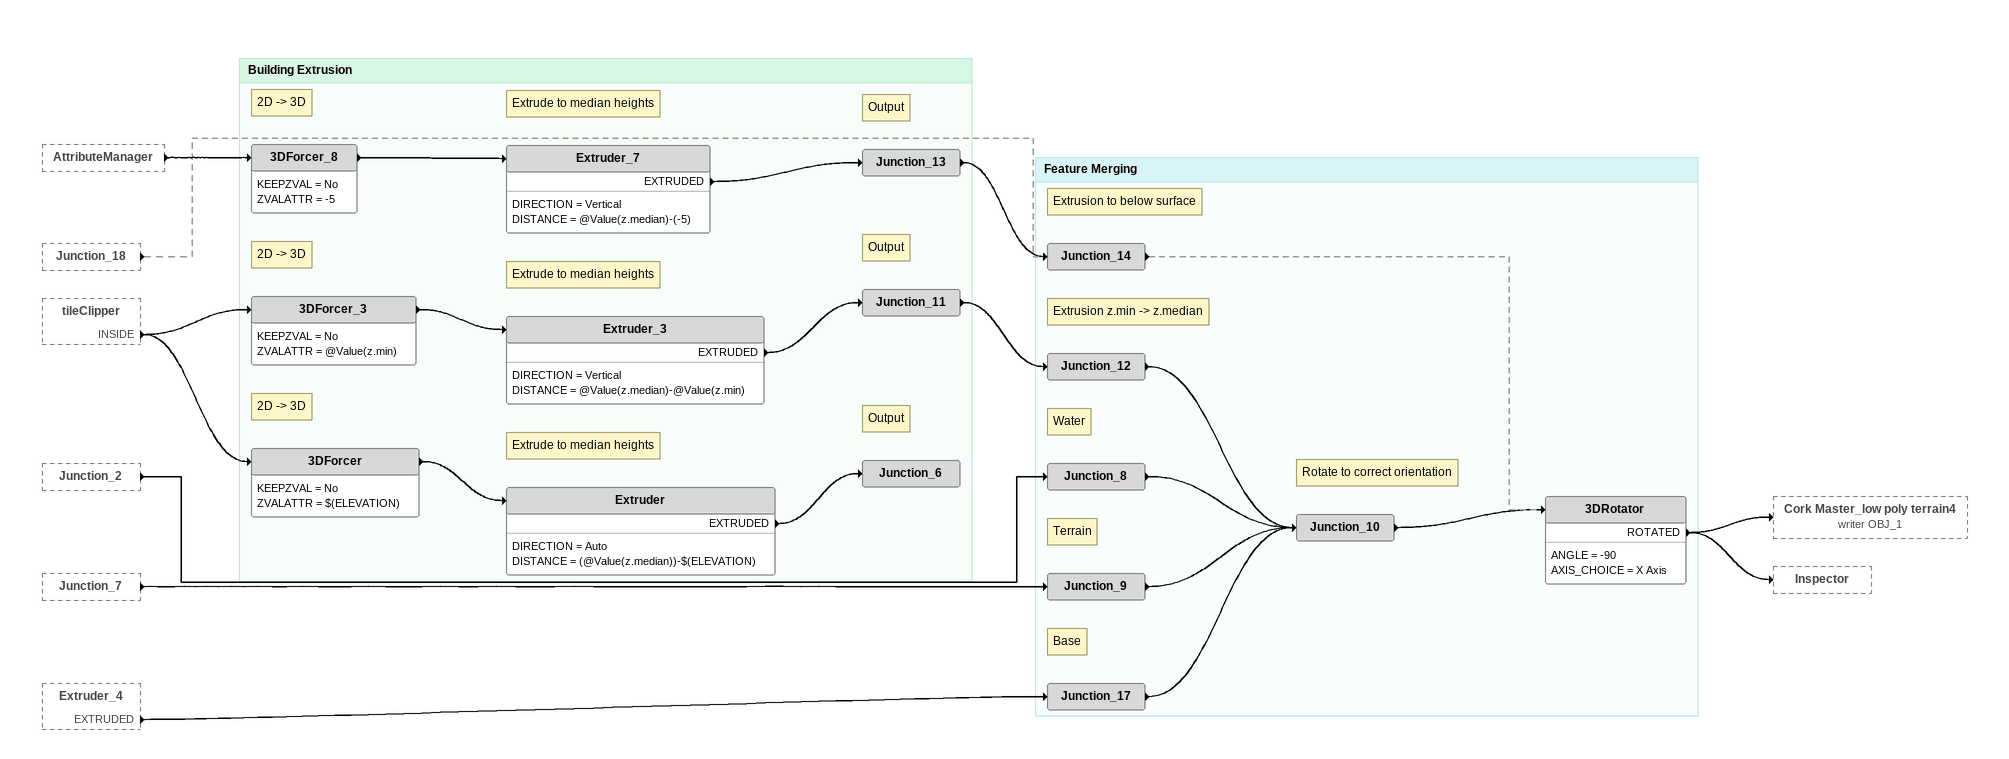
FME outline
AttributeManager [outside]
    -> 3DForcer_8
Junction_18 [outside]
    -> Junction_14 [off]
tileClipper [outside]
    INSIDE -> 3DForcer_3
    INSIDE -> 3DForcer
Junction_2 [outside]
    -> Junction_8
Junction_7 [outside]
    -> Junction_9
Extruder_4 [outside]
    EXTRUDED -> Junction_17

Bookmark: Feature Merging
Note: Base
Junction_17
    -> Junction_10
Note: Extrusion z.min -> z.median
Junction_12
    -> Junction_10
Note: Terrain
Junction_9
    -> Junction_10
Note: Water
Junction_8
    -> Junction_10
Junction_10
    -> 3DRotator
Note: Extrusion to below surface
Junction_14
    -> 3DRotator [off]
Note: Rotate to correct orientation
3DRotator
    ANGLE = -90
    AXIS_CHOICE = X Axis
    ROTATED -> Cork Master_low poly terrain4 (writer OBJ_1)
    ROTATED -> Inspector

Bookmark: Building Extrusion
Note: 2D -> 3D
3DForcer_8
    KEEPZVAL = No
    ZVALATTR = -5
    -> Extruder_7
Note: Extrude to median heights
Extruder_7
    DIRECTION = Vertical
    DISTANCE = @Value(z.median)-(-5)
    EXTRUDED -> Junction_13
Note: Output
Junction_13
    -> Junction_14
Note: 2D -> 3D
3DForcer_3
    KEEPZVAL = No
    ZVALATTR = @Value(z.min)
    -> Extruder_3
Note: Extrude to median heights
Extruder_3
    DIRECTION = Vertical
    DISTANCE = @Value(z.median)-@Value(z.min)
    EXTRUDED -> Junction_11
Note: Output
Junction_11
    -> Junction_12
Note: 2D -> 3D
3DForcer
    KEEPZVAL = No
    ZVALATTR = $(ELEVATION)
    -> Extruder
Note: Extrude to median heights
Extruder
    DIRECTION = Auto
    DISTANCE = (@Value(z.median))-$(ELEVATION)
    EXTRUDED -> Junction_6
Note: Output
Junction_6
